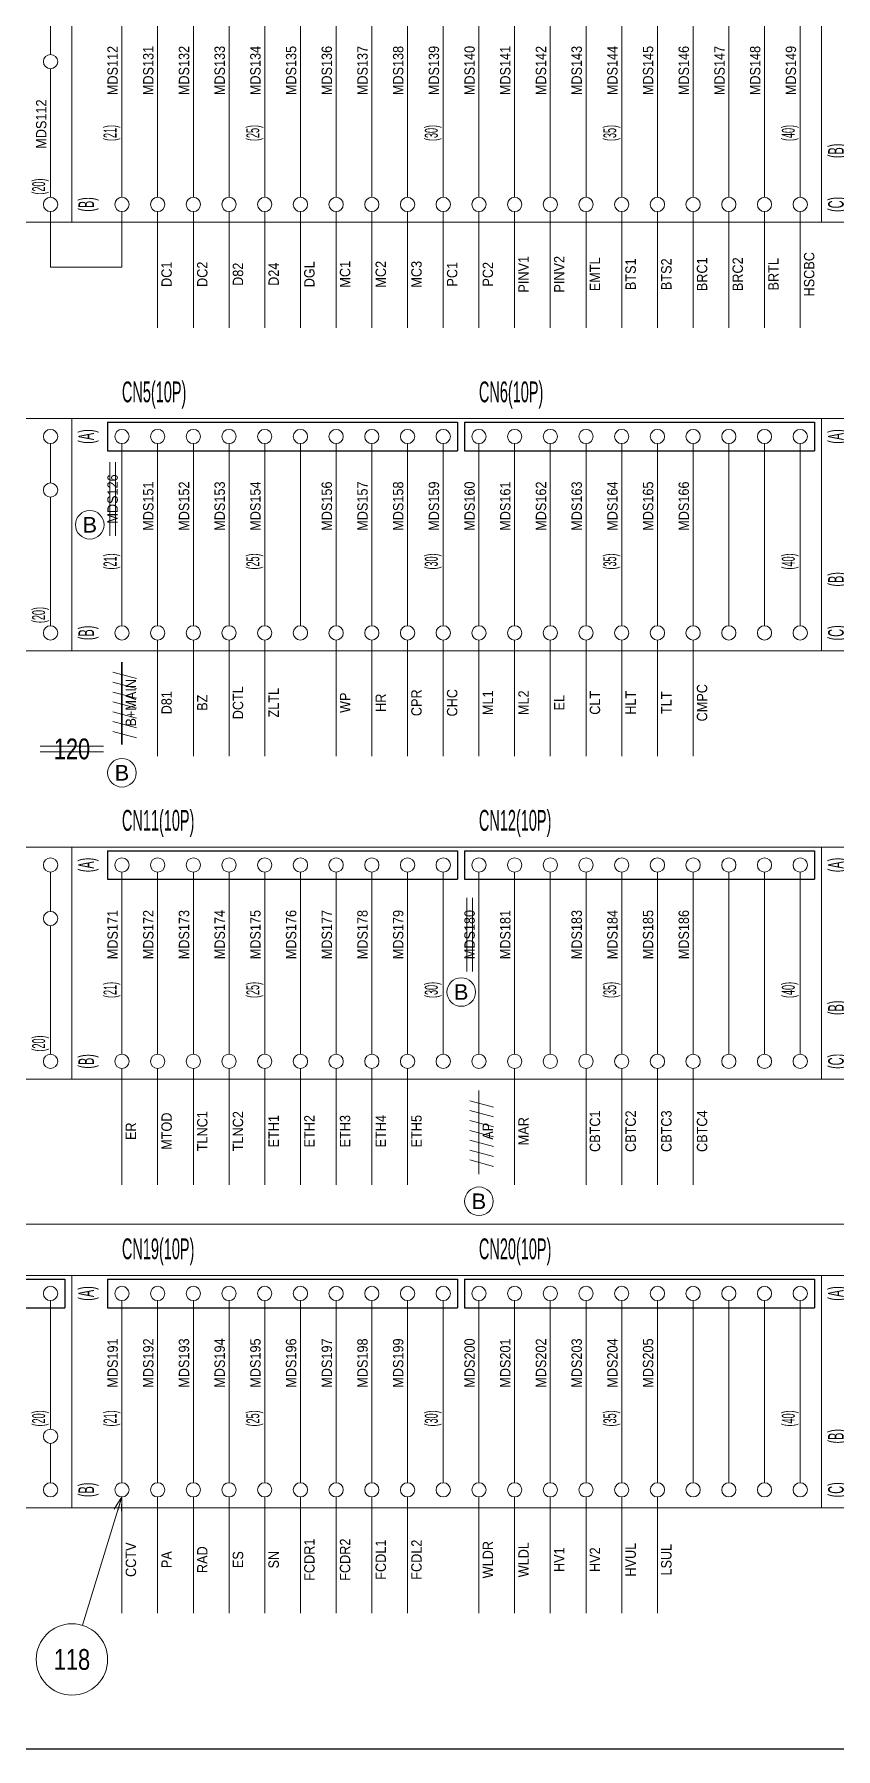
# Model space of a CAD drawing. Header units: millimetres. Extents: x 10 to 832, y 7 to 590.
# Drawn here: x 204.7 to 317, y 15 to 255.1 of the extents above; entities that cross this region are included whole.
import ezdxf
from ezdxf.enums import TextEntityAlignment as Align

# ---------------------------------------------------------------- set-up
doc = ezdxf.new("R2010")
doc.units = ezdxf.units.MM
doc.linetypes.add('DASHDOT', pattern=[25.3, 12.7, -6.3, 0, -6.3])
for name, color, linetype in [('GR1_02', 7, 'Continuous'), ('GR1_03', 7, 'Continuous'), ('GR1_04', 7, 'Continuous'), ('GR1_05', 7, 'Continuous'), ('GR1_15', 7, 'Continuous'), ('図面枠B6M', 7, 'Continuous')]:
    doc.layers.add(name, color=color, linetype=linetype)
doc.styles.add('HG丸ｺﾞｼｯｸM-PRO', font='')
doc.styles.get('HG丸ｺﾞｼｯｸM-PRO').set_extended_font_data('HG丸ｺﾞｼｯｸM-PRO')

# ---------------------------------------------------------------- blocks, each defined once
blk = doc.blocks.new('BLKF023')
at = {"layer": '図面枠B6M', "color": 2, "linetype": 'Continuous', "lineweight": 25}
blk.add_line((9.5, 15), (831.5, 15), dxfattribs=at)
blk = doc.blocks.new('BLKF113')
at = {"layer": 'GR1_03', "color": 2, "linetype": 'Continuous', "lineweight": 25}
for p, q in [((215, 200.75), (264, 200.75)), ((215, 200.75), (215, 196.75)), ((264, 200.75), (264, 196.75)), ((215, 196.75), (264, 196.75))]:
    blk.add_line(p, q, dxfattribs=at)
blk = doc.blocks.new('BLKF114')
at = {"layer": 'GR1_03', "color": 2, "linetype": 'Continuous', "lineweight": 25}
for p, q in [((265, 200.75), (314, 200.75)), ((265, 200.75), (265, 196.75)), ((314, 200.75), (314, 196.75)), ((265, 196.75), (314, 196.75))]:
    blk.add_line(p, q, dxfattribs=at)
blk = doc.blocks.new('BLKF115')
at = {"layer": 'GR1_03', "color": 2, "linetype": 'Continuous', "lineweight": 25}
for p, q in [((215, 140.75), (264, 140.75)), ((215, 140.75), (215, 136.75)), ((264, 140.75), (264, 136.75)), ((215, 136.75), (264, 136.75))]:
    blk.add_line(p, q, dxfattribs=at)
blk = doc.blocks.new('BLKF116')
at = {"layer": 'GR1_03', "color": 2, "linetype": 'Continuous', "lineweight": 25}
for p, q in [((265, 140.75), (314, 140.75)), ((265, 140.75), (265, 136.75)), ((314, 140.75), (314, 136.75)), ((265, 136.75), (314, 136.75))]:
    blk.add_line(p, q, dxfattribs=at)
blk = doc.blocks.new('BLKF117')
at = {"layer": 'GR1_03', "color": 2, "linetype": 'Continuous', "lineweight": 25}
for p, q in [((215, 80.75), (264, 80.75)), ((215, 80.75), (215, 76.75)), ((264, 80.75), (264, 76.75)), ((215, 76.75), (264, 76.75))]:
    blk.add_line(p, q, dxfattribs=at)
blk = doc.blocks.new('BLKF118')
at = {"layer": 'GR1_03', "color": 2, "linetype": 'Continuous', "lineweight": 25}
for p, q in [((265, 80.75), (314, 80.75)), ((265, 80.75), (265, 76.75)), ((314, 80.75), (314, 76.75)), ((265, 76.75), (314, 76.75))]:
    blk.add_line(p, q, dxfattribs=at)
blk = doc.blocks.new('FXTIP_ARROW_S')
at = {"color": 0, "linetype": 'Continuous', "lineweight": -2}
for q in [(-1, 0), (-0.97, 0.26), (-0.97, -0.26)]:
    blk.add_line((0, 0), q, dxfattribs=at)
blk = doc.blocks.new('BLKF123')
at = {"layer": 'GR1_03', "color": 2, "linetype": 'Continuous', "lineweight": 25}
for p, q in [((160, 80.75), (209, 80.75)), ((160, 80.75), (160, 76.75)), ((209, 80.75), (209, 76.75)), ((160, 76.75), (209, 76.75))]:
    blk.add_line(p, q, dxfattribs=at)
blk = doc.blocks.new('BLKF309')
at = {"layer": 'GR1_02', "color": 4, "linetype": 'Continuous', "lineweight": 13}
for p, q in [((315, 81.25), (210, 81.25)), ((210, 48.75), (210, 81.25)), ((315, 48.75), (315, 81.25)), ((217, 52.25), (217, 77.75)), ((222, 52.25), (222, 77.75)), ((227, 52.25), (227, 77.75)), ((232, 52.25), (232, 77.75)), ((237, 52.25), (237, 77.75)), ((242, 52.25), (242, 77.75)), ((247, 52.25), (247, 77.75)), ((252, 52.25), (252, 77.75)), ((257, 52.25), (257, 77.75)), ((262, 52.25), (262, 77.75)), ((267, 52.25), (267, 77.75)), ((272, 52.25), (272, 77.75)), ((277, 52.25), (277, 77.75)), ((282, 52.25), (282, 77.75)), ((287, 52.25), (287, 77.75)), ((292, 52.25), (292, 77.75)), ((297, 52.25), (297, 77.75)), ((302, 52.25), (302, 77.75)), ((307, 52.25), (307, 77.75)), ((312, 52.25), (312, 77.75)), ((315, 48.75), (210, 48.75))]:
    blk.add_line(p, q, dxfattribs=at)
for centre in [(217, 78.75), (222, 78.75), (227, 78.75), (232, 78.75), (237, 78.75), (242, 78.75), (247, 78.75), (252, 78.75), (257, 78.75), (262, 78.75), (267, 78.75), (272, 78.75), (277, 78.75), (282, 78.75), (287, 78.75), (292, 78.75), (297, 78.75), (302, 78.75), (307, 78.75), (312, 78.75), (217, 51.25), (222, 51.25), (227, 51.25), (232, 51.25), (237, 51.25), (242, 51.25), (247, 51.25), (252, 51.25), (257, 51.25), (262, 51.25), (267, 51.25), (272, 51.25), (277, 51.25), (282, 51.25), (287, 51.25), (292, 51.25), (297, 51.25), (302, 51.25), (307, 51.25), (312, 51.25)]:
    blk.add_circle(centre, 1, dxfattribs=at)
at = {"layer": 'GR1_02', "color": 3, "linetype": 'Continuous', "lineweight": 35, "style": 'HG丸ｺﾞｼｯｸM-PRO'}
for s, height, width, p in [('(A)', 2.182, 0.522521, (212, 78.75)), ('(21)', 1.818, 0.521214, (215.33, 61.25)), ('(25)', 1.818, 0.521214, (235.33, 61.25)), ('(30)', 1.818, 0.521214, (260.33, 61.25)), ('(35)', 1.818, 0.521214, (285.33, 61.25)), ('(40)', 1.818, 0.521214, (310.33, 61.25)), ('(B)', 2.182, 0.521304, (212, 51.25))]:
    blk.add_text(s, height=height, rotation=90, dxfattribs=dict(at, width=width)).set_placement(p, align=Align.MIDDLE_CENTER)
blk = doc.blocks.new('BLKF310')
at = {"layer": 'GR1_02', "color": 4, "linetype": 'Continuous', "lineweight": 13}
for p, q in [((210, 81.25), (105, 81.25)), ((105, 48.75), (105, 81.25)), ((210, 48.75), (210, 81.25)), ((112, 59.75), (112, 77.75)), ((117, 59.75), (117, 77.75)), ((122, 59.75), (122, 77.75)), ((127, 59.75), (127, 77.75)), ((132, 59.75), (132, 77.75)), ((137, 59.75), (137, 77.75)), ((142, 59.75), (142, 77.75)), ((147, 59.75), (147, 77.75)), ((152, 59.75), (152, 77.75)), ((157, 59.75), (157, 77.75)), ((162, 59.75), (162, 77.75)), ((167, 59.75), (167, 77.75)), ((172, 59.75), (172, 77.75)), ((177, 59.75), (177, 77.75)), ((182, 59.75), (182, 77.75)), ((187, 59.75), (187, 77.75)), ((192, 59.75), (192, 77.75)), ((197, 59.75), (197, 77.75)), ((202, 59.75), (202, 77.75)), ((207, 59.75), (207, 77.75)), ((112, 57.75), (112, 52.25)), ((117, 57.75), (117, 52.25)), ((122, 57.75), (122, 52.25)), ((127, 57.75), (127, 52.25)), ((132, 57.75), (132, 52.25)), ((137, 57.75), (137, 52.25)), ((142, 57.75), (142, 52.25)), ((147, 57.75), (147, 52.25)), ((152, 57.75), (152, 52.25)), ((157, 57.75), (157, 52.25)), ((162, 57.75), (162, 52.25)), ((167, 57.75), (167, 52.25)), ((172, 57.75), (172, 52.25)), ((177, 57.75), (177, 52.25)), ((182, 57.75), (182, 52.25)), ((187, 57.75), (187, 52.25)), ((192, 57.75), (192, 52.25)), ((197, 57.75), (197, 52.25)), ((202, 57.75), (202, 52.25)), ((207, 57.75), (207, 52.25)), ((210, 48.75), (105, 48.75))]:
    blk.add_line(p, q, dxfattribs=at)
for centre in [(112, 78.75), (117, 78.75), (122, 78.75), (127, 78.75), (132, 78.75), (137, 78.75), (142, 78.75), (147, 78.75), (152, 78.75), (157, 78.75), (162, 78.75), (167, 78.75), (172, 78.75), (177, 78.75), (182, 78.75), (187, 78.75), (192, 78.75), (197, 78.75), (202, 78.75), (207, 78.75), (112, 58.75), (117, 58.75), (122, 58.75), (127, 58.75), (132, 58.75), (137, 58.75), (142, 58.75), (147, 58.75), (152, 58.75), (157, 58.75), (162, 58.75), (167, 58.75), (172, 58.75), (177, 58.75), (182, 58.75), (187, 58.75), (192, 58.75), (197, 58.75), (202, 58.75), (207, 58.75), (112, 51.25), (117, 51.25), (122, 51.25), (127, 51.25), (132, 51.25), (137, 51.25), (142, 51.25), (147, 51.25), (152, 51.25), (157, 51.25), (162, 51.25), (167, 51.25), (172, 51.25), (177, 51.25), (182, 51.25), (187, 51.25), (192, 51.25), (197, 51.25), (202, 51.25), (207, 51.25)]:
    blk.add_circle(centre, 1, dxfattribs=at)
at = {"layer": 'GR1_02', "color": 3, "linetype": 'Continuous', "lineweight": 35, "style": 'HG丸ｺﾞｼｯｸM-PRO'}
for s, height, width, p in [('(A)', 2.182, 0.522521, (107, 78.75)), ('(1)', 1.818, 0.521222, (110.33, 61.25)), ('(5)', 1.818, 0.521222, (130.42, 61.25)), ('(10)', 1.818, 0.521214, (155.33, 61.25)), ('(15)', 1.818, 0.521214, (180.42, 61.25)), ('(20)', 1.818, 0.521214, (205.33, 61.25)), ('(B)', 2.182, 0.521304, (107, 58.75)), ('(C)', 2.182, 0.52136, (107, 51.25))]:
    blk.add_text(s, height=height, rotation=90, dxfattribs=dict(at, width=width)).set_placement(p, align=Align.MIDDLE_CENTER)
blk = doc.blocks.new('BLKF312')
at = {"layer": 'GR1_02', "color": 4, "linetype": 'Continuous', "lineweight": 13}
for p, q in [((370, 81.25), (315, 81.25)), ((315, 48.75), (315, 81.25)), ((370, 48.75), (370, 81.25)), ((322, 59.75), (322, 77.75)), ((327, 59.75), (327, 77.75)), ((332, 59.75), (332, 77.75)), ((337, 59.75), (337, 77.75)), ((342, 59.75), (342, 77.75)), ((347, 59.75), (347, 77.75)), ((352, 59.75), (352, 77.75)), ((357, 59.75), (357, 77.75)), ((362, 59.75), (362, 77.75)), ((367, 59.75), (367, 77.75)), ((322, 57.75), (322, 52.25)), ((327, 57.75), (327, 52.25)), ((332, 57.75), (332, 52.25)), ((337, 57.75), (337, 52.25)), ((342, 57.75), (342, 52.25)), ((347, 57.75), (347, 52.25)), ((352, 57.75), (352, 52.25)), ((357, 57.75), (357, 52.25)), ((362, 57.75), (362, 52.25)), ((367, 57.75), (367, 52.25)), ((370, 48.75), (315, 48.75))]:
    blk.add_line(p, q, dxfattribs=at)
for centre in [(322, 78.75), (327, 78.75), (332, 78.75), (337, 78.75), (342, 78.75), (347, 78.75), (352, 78.75), (357, 78.75), (362, 78.75), (367, 78.75), (322, 58.75), (327, 58.75), (332, 58.75), (337, 58.75), (342, 58.75), (347, 58.75), (352, 58.75), (357, 58.75), (362, 58.75), (367, 58.75), (322, 51.25), (327, 51.25), (332, 51.25), (337, 51.25), (342, 51.25), (347, 51.25), (352, 51.25), (357, 51.25), (362, 51.25), (367, 51.25)]:
    blk.add_circle(centre, 1, dxfattribs=at)
at = {"layer": 'GR1_02', "color": 3, "linetype": 'Continuous', "lineweight": 35, "style": 'HG丸ｺﾞｼｯｸM-PRO'}
for s, height, width, p in [('(A)', 2.182, 0.522521, (317, 78.75)), ('(41)', 1.818, 0.521214, (320.33, 61.25)), ('(45)', 1.818, 0.521214, (340.42, 61.25)), ('(50)', 1.818, 0.521214, (365.33, 61.25)), ('(B)', 2.182, 0.521304, (317, 58.75)), ('(C)', 2.182, 0.52136, (317, 51.25))]:
    blk.add_text(s, height=height, rotation=90, dxfattribs=dict(at, width=width)).set_placement(p, align=Align.MIDDLE_CENTER)
blk = doc.blocks.new('BLKF307')
at = {"layer": 'GR1_02', "color": 4, "linetype": 'Continuous', "lineweight": 13}
for name in ['BLKF310', 'BLKF309', 'BLKF312']:
    blk.add_blockref(name, (0, 0), dxfattribs=at)
blk = doc.blocks.new('BLKF322')
at = {"layer": 'GR1_02', "color": 4, "linetype": 'Continuous', "lineweight": 13}
for p, q in [((105, 168.75), (105, 201.25)), ((210, 201.25), (105, 201.25)), ((210, 168.75), (210, 201.25)), ((112, 192.25), (112, 197.75)), ((117, 192.25), (117, 197.75)), ((122, 192.25), (122, 197.75)), ((127, 192.25), (127, 197.75)), ((132, 192.25), (132, 197.75)), ((137, 192.25), (137, 197.75)), ((142, 192.25), (142, 197.75)), ((147, 192.25), (147, 197.75)), ((152, 192.25), (152, 197.75)), ((157, 192.25), (157, 197.75)), ((162, 192.25), (162, 197.75)), ((167, 192.25), (167, 197.75)), ((172, 192.25), (172, 197.75)), ((177, 192.25), (177, 197.75)), ((182, 192.25), (182, 197.75)), ((187, 192.25), (187, 197.75)), ((192, 192.25), (192, 197.75)), ((197, 192.25), (197, 197.75)), ((202, 192.25), (202, 197.75)), ((207, 192.25), (207, 197.75)), ((112, 190.25), (112, 172.25)), ((117, 190.25), (117, 172.25)), ((122, 190.25), (122, 172.25)), ((127, 190.25), (127, 172.25)), ((132, 190.25), (132, 172.25)), ((137, 190.25), (137, 172.25)), ((142, 190.25), (142, 172.25)), ((147, 190.25), (147, 172.25)), ((152, 190.25), (152, 172.25)), ((157, 190.25), (157, 172.25)), ((162, 190.25), (162, 172.25)), ((167, 190.25), (167, 172.25)), ((172, 190.25), (172, 172.25)), ((177, 190.25), (177, 172.25)), ((182, 190.25), (182, 172.25)), ((187, 190.25), (187, 172.25)), ((192, 190.25), (192, 172.25)), ((197, 190.25), (197, 172.25)), ((202, 190.25), (202, 172.25)), ((207, 190.25), (207, 172.25)), ((210, 168.75), (105, 168.75))]:
    blk.add_line(p, q, dxfattribs=at)
for centre in [(112, 198.75), (117, 198.75), (122, 198.75), (127, 198.75), (132, 198.75), (137, 198.75), (142, 198.75), (147, 198.75), (152, 198.75), (157, 198.75), (162, 198.75), (167, 198.75), (172, 198.75), (177, 198.75), (182, 198.75), (187, 198.75), (192, 198.75), (197, 198.75), (202, 198.75), (207, 198.75), (112, 191.25), (117, 191.25), (122, 191.25), (127, 191.25), (132, 191.25), (137, 191.25), (142, 191.25), (147, 191.25), (152, 191.25), (157, 191.25), (162, 191.25), (167, 191.25), (172, 191.25), (177, 191.25), (182, 191.25), (187, 191.25), (192, 191.25), (197, 191.25), (202, 191.25), (207, 191.25), (112, 171.25), (117, 171.25), (122, 171.25), (127, 171.25), (132, 171.25), (137, 171.25), (142, 171.25), (147, 171.25), (152, 171.25), (157, 171.25), (162, 171.25), (167, 171.25), (172, 171.25), (177, 171.25), (182, 171.25), (187, 171.25), (192, 171.25), (197, 171.25), (202, 171.25), (207, 171.25)]:
    blk.add_circle(centre, 1, dxfattribs=at)
at = {"layer": 'GR1_02', "color": 3, "linetype": 'Continuous', "lineweight": 35, "style": 'HG丸ｺﾞｼｯｸM-PRO'}
for s, height, width, p in [('(A)', 2.182, 0.522521, (107, 198.75)), ('(B)', 2.182, 0.521304, (107, 191.25)), ('(1)', 1.818, 0.521222, (110.33, 173.75)), ('(5)', 1.818, 0.521222, (130.33, 173.75)), ('(10)', 1.818, 0.521214, (155.33, 173.75)), ('(15)', 1.818, 0.521214, (180.33, 173.75)), ('(20)', 1.818, 0.521214, (205.33, 173.75)), ('(C)', 2.182, 0.52136, (107, 171.25))]:
    blk.add_text(s, height=height, rotation=90, dxfattribs=dict(at, width=width)).set_placement(p, align=Align.MIDDLE_CENTER)
blk = doc.blocks.new('BLKF323')
at = {"layer": 'GR1_02', "color": 4, "linetype": 'Continuous', "lineweight": 13}
for p, q in [((315, 201.25), (210, 201.25)), ((210, 168.75), (210, 201.25)), ((315, 168.75), (315, 201.25)), ((217, 172.25), (217, 197.75)), ((222, 172.25), (222, 197.75)), ((227, 172.25), (227, 197.75)), ((232, 172.25), (232, 197.75)), ((237, 172.25), (237, 197.75)), ((242, 172.25), (242, 197.75)), ((247, 172.25), (247, 197.75)), ((252, 172.25), (252, 197.75)), ((257, 172.25), (257, 197.75)), ((262, 172.25), (262, 197.75)), ((267, 172.25), (267, 197.75)), ((272, 172.25), (272, 197.75)), ((277, 172.25), (277, 197.75)), ((282, 172.25), (282, 197.75)), ((287, 172.25), (287, 197.75)), ((292, 172.25), (292, 197.75)), ((297, 172.25), (297, 197.75)), ((302, 172.25), (302, 197.75)), ((307, 172.25), (307, 197.75)), ((312, 172.25), (312, 197.75)), ((315, 168.75), (210, 168.75))]:
    blk.add_line(p, q, dxfattribs=at)
for centre in [(217, 198.75), (222, 198.75), (227, 198.75), (232, 198.75), (237, 198.75), (242, 198.75), (247, 198.75), (252, 198.75), (257, 198.75), (262, 198.75), (267, 198.75), (272, 198.75), (277, 198.75), (282, 198.75), (287, 198.75), (292, 198.75), (297, 198.75), (302, 198.75), (307, 198.75), (312, 198.75), (217, 171.25), (222, 171.25), (227, 171.25), (232, 171.25), (237, 171.25), (242, 171.25), (247, 171.25), (252, 171.25), (257, 171.25), (262, 171.25), (267, 171.25), (272, 171.25), (277, 171.25), (282, 171.25), (287, 171.25), (292, 171.25), (297, 171.25), (302, 171.25), (307, 171.25), (312, 171.25)]:
    blk.add_circle(centre, 1, dxfattribs=at)
at = {"layer": 'GR1_02', "color": 3, "linetype": 'Continuous', "lineweight": 35, "style": 'HG丸ｺﾞｼｯｸM-PRO'}
for s, height, width, p in [('(A)', 2.182, 0.522521, (212, 198.75)), ('(21)', 1.818, 0.521214, (215.33, 181.25)), ('(25)', 1.818, 0.521214, (235.33, 181.25)), ('(30)', 1.818, 0.521214, (260.33, 181.25)), ('(35)', 1.818, 0.521214, (285.33, 181.25)), ('(40)', 1.818, 0.521214, (310.33, 181.25)), ('(B)', 2.182, 0.521304, (212, 171.25))]:
    blk.add_text(s, height=height, rotation=90, dxfattribs=dict(at, width=width)).set_placement(p, align=Align.MIDDLE_CENTER)
blk = doc.blocks.new('BLKF324')
at = {"layer": 'GR1_02', "color": 4, "linetype": 'Continuous', "lineweight": 13}
for p, q in [((410, 201.25), (315, 201.25)), ((315, 168.75), (315, 201.25)), ((410, 168.75), (410, 201.25)), ((322, 179.75), (322, 197.75)), ((327, 179.75), (327, 197.75)), ((332, 179.75), (332, 197.75)), ((337, 179.75), (337, 197.75)), ((342, 179.75), (342, 197.75)), ((347, 179.75), (347, 197.75)), ((352, 179.75), (352, 197.75)), ((357, 179.75), (357, 197.75)), ((362, 179.75), (362, 197.75)), ((367, 179.75), (367, 197.75)), ((372, 179.75), (372, 197.75)), ((377, 179.75), (377, 197.75)), ((382, 179.75), (382, 197.75)), ((387, 179.75), (387, 197.75)), ((392, 179.75), (392, 197.75)), ((397, 179.75), (397, 197.75)), ((402, 179.75), (402, 197.75)), ((407, 179.75), (407, 197.75)), ((322, 177.75), (322, 172.25)), ((327, 177.75), (327, 172.25)), ((332, 177.75), (332, 172.25)), ((337, 177.75), (337, 172.25)), ((342, 177.75), (342, 172.25)), ((347, 177.75), (347, 172.25)), ((352, 177.75), (352, 172.25)), ((357, 177.75), (357, 172.25)), ((362, 177.75), (362, 172.25)), ((367, 177.75), (367, 172.25)), ((372, 177.75), (372, 172.25)), ((377, 177.75), (377, 172.25)), ((382, 177.75), (382, 172.25)), ((387, 177.75), (387, 172.25)), ((392, 177.75), (392, 172.25)), ((397, 177.75), (397, 172.25)), ((402, 177.75), (402, 172.25)), ((407, 177.75), (407, 172.25)), ((410, 168.75), (315, 168.75))]:
    blk.add_line(p, q, dxfattribs=at)
for centre in [(322, 198.75), (327, 198.75), (332, 198.75), (337, 198.75), (342, 198.75), (347, 198.75), (352, 198.75), (357, 198.75), (362, 198.75), (367, 198.75), (372, 198.75), (377, 198.75), (382, 198.75), (387, 198.75), (392, 198.75), (397, 198.75), (402, 198.75), (407, 198.75), (322, 178.75), (327, 178.75), (332, 178.75), (337, 178.75), (342, 178.75), (347, 178.75), (352, 178.75), (357, 178.75), (362, 178.75), (367, 178.75), (372, 178.75), (377, 178.75), (382, 178.75), (387, 178.75), (392, 178.75), (397, 178.75), (402, 178.75), (407, 178.75), (322, 171.25), (327, 171.25), (332, 171.25), (337, 171.25), (342, 171.25), (347, 171.25), (352, 171.25), (357, 171.25), (362, 171.25), (367, 171.25), (372, 171.25), (377, 171.25), (382, 171.25), (387, 171.25), (392, 171.25), (397, 171.25), (402, 171.25), (407, 171.25)]:
    blk.add_circle(centre, 1, dxfattribs=at)
at = {"layer": 'GR1_02', "color": 3, "linetype": 'Continuous', "lineweight": 35, "style": 'HG丸ｺﾞｼｯｸM-PRO'}
for s, height, width, p in [('(A)', 2.182, 0.522521, (317, 198.75)), ('(41)', 1.818, 0.521214, (320.33, 181.25)), ('(45)', 1.818, 0.521214, (340.42, 181.25)), ('(50)', 1.818, 0.521214, (365.33, 181.25)), ('(55)', 1.818, 0.521214, (390.42, 181.25)), ('(58)', 1.818, 0.521214, (405.33, 181.25)), ('(B)', 2.182, 0.521304, (317, 178.75)), ('(C)', 2.182, 0.52136, (317, 171.25))]:
    blk.add_text(s, height=height, rotation=90, dxfattribs=dict(at, width=width)).set_placement(p, align=Align.MIDDLE_CENTER)
blk = doc.blocks.new('BLKF320')
at = {"layer": 'GR1_02', "color": 4, "linetype": 'Continuous', "lineweight": 13}
for name in ['BLKF322', 'BLKF323', 'BLKF324']:
    blk.add_blockref(name, (0, 0), dxfattribs=at)
blk = doc.blocks.new('BLKF328')
at = {"layer": 'GR1_02', "color": 4, "linetype": 'Continuous', "lineweight": 13}
for p, q in [((105, 108.75), (105, 141.25)), ((210, 141.25), (105, 141.25)), ((210, 108.75), (210, 141.25)), ((112, 132.25), (112, 137.75)), ((117, 132.25), (117, 137.75)), ((122, 132.25), (122, 137.75)), ((127, 132.25), (127, 137.75)), ((132, 132.25), (132, 137.75)), ((137, 132.25), (137, 137.75)), ((142, 132.25), (142, 137.75)), ((147, 132.25), (147, 137.75)), ((152, 132.25), (152, 137.75)), ((157, 132.25), (157, 137.75)), ((162, 132.25), (162, 137.75)), ((167, 132.25), (167, 137.75)), ((172, 132.25), (172, 137.75)), ((177, 132.25), (177, 137.75)), ((182, 132.25), (182, 137.75)), ((187, 132.25), (187, 137.75)), ((192, 132.25), (192, 137.75)), ((197, 132.25), (197, 137.75)), ((202, 132.25), (202, 137.75)), ((207, 132.25), (207, 137.75)), ((112, 130.25), (112, 112.25)), ((117, 130.25), (117, 112.25)), ((122, 130.25), (122, 112.25)), ((127, 130.25), (127, 112.25)), ((132, 130.25), (132, 112.25)), ((137, 130.25), (137, 112.25)), ((142, 130.25), (142, 112.25)), ((147, 130.25), (147, 112.25)), ((152, 130.25), (152, 112.25)), ((157, 130.25), (157, 112.25)), ((162, 130.25), (162, 112.25)), ((167, 130.25), (167, 112.25)), ((172, 130.25), (172, 112.25)), ((177, 130.25), (177, 112.25)), ((182, 130.25), (182, 112.25)), ((187, 130.25), (187, 112.25)), ((192, 130.25), (192, 112.25)), ((197, 130.25), (197, 112.25)), ((202, 130.25), (202, 112.25)), ((207, 130.25), (207, 112.25)), ((210, 108.75), (105, 108.75))]:
    blk.add_line(p, q, dxfattribs=at)
for centre in [(112, 138.75), (117, 138.75), (122, 138.75), (127, 138.75), (132, 138.75), (137, 138.75), (142, 138.75), (147, 138.75), (152, 138.75), (157, 138.75), (162, 138.75), (167, 138.75), (172, 138.75), (177, 138.75), (182, 138.75), (187, 138.75), (192, 138.75), (197, 138.75), (202, 138.75), (207, 138.75), (112, 131.25), (117, 131.25), (122, 131.25), (127, 131.25), (132, 131.25), (137, 131.25), (142, 131.25), (147, 131.25), (152, 131.25), (157, 131.25), (162, 131.25), (167, 131.25), (172, 131.25), (177, 131.25), (182, 131.25), (187, 131.25), (192, 131.25), (197, 131.25), (202, 131.25), (207, 131.25), (112, 111.25), (117, 111.25), (122, 111.25), (127, 111.25), (132, 111.25), (137, 111.25), (142, 111.25), (147, 111.25), (152, 111.25), (157, 111.25), (162, 111.25), (167, 111.25), (172, 111.25), (177, 111.25), (182, 111.25), (187, 111.25), (192, 111.25), (197, 111.25), (202, 111.25), (207, 111.25)]:
    blk.add_circle(centre, 1, dxfattribs=at)
at = {"layer": 'GR1_02', "color": 3, "linetype": 'Continuous', "lineweight": 35, "style": 'HG丸ｺﾞｼｯｸM-PRO'}
for s, height, width, p in [('(A)', 2.182, 0.522521, (107, 138.75)), ('(B)', 2.182, 0.521304, (107, 131.25)), ('(1)', 1.818, 0.521222, (110.33, 113.75)), ('(5)', 1.818, 0.521222, (130.33, 113.75)), ('(10)', 1.818, 0.521214, (155.33, 113.75)), ('(15)', 1.818, 0.521214, (180.33, 113.75)), ('(20)', 1.818, 0.521214, (205.33, 113.75)), ('(C)', 2.182, 0.52136, (107, 111.25))]:
    blk.add_text(s, height=height, rotation=90, dxfattribs=dict(at, width=width)).set_placement(p, align=Align.MIDDLE_CENTER)
blk = doc.blocks.new('BLKF329')
at = {"layer": 'GR1_02', "color": 4, "linetype": 'Continuous', "lineweight": 13}
for p, q in [((315, 141.25), (210, 141.25)), ((210, 108.75), (210, 141.25)), ((315, 108.75), (315, 141.25)), ((217, 112.25), (217, 137.75)), ((222, 112.25), (222, 137.75)), ((227, 112.25), (227, 137.75)), ((232, 112.25), (232, 137.75)), ((237, 112.25), (237, 137.75)), ((242, 112.25), (242, 137.75)), ((247, 112.25), (247, 137.75)), ((252, 112.25), (252, 137.75)), ((257, 112.25), (257, 137.75)), ((262, 112.25), (262, 137.75)), ((267, 112.25), (267, 137.75)), ((272, 112.25), (272, 137.75)), ((277, 112.25), (277, 137.75)), ((282, 112.25), (282, 137.75)), ((287, 112.25), (287, 137.75)), ((292, 112.25), (292, 137.75)), ((297, 112.25), (297, 137.75)), ((302, 112.25), (302, 137.75)), ((307, 112.25), (307, 137.75)), ((312, 112.25), (312, 137.75)), ((315, 108.75), (210, 108.75))]:
    blk.add_line(p, q, dxfattribs=at)
for centre in [(217, 138.75), (222, 138.75), (227, 138.75), (232, 138.75), (237, 138.75), (242, 138.75), (247, 138.75), (252, 138.75), (257, 138.75), (262, 138.75), (267, 138.75), (272, 138.75), (277, 138.75), (282, 138.75), (287, 138.75), (292, 138.75), (297, 138.75), (302, 138.75), (307, 138.75), (312, 138.75), (217, 111.25), (222, 111.25), (227, 111.25), (232, 111.25), (237, 111.25), (242, 111.25), (247, 111.25), (252, 111.25), (257, 111.25), (262, 111.25), (267, 111.25), (272, 111.25), (277, 111.25), (282, 111.25), (287, 111.25), (292, 111.25), (297, 111.25), (302, 111.25), (307, 111.25), (312, 111.25)]:
    blk.add_circle(centre, 1, dxfattribs=at)
at = {"layer": 'GR1_02', "color": 3, "linetype": 'Continuous', "lineweight": 35, "style": 'HG丸ｺﾞｼｯｸM-PRO'}
for s, height, width, p in [('(A)', 2.182, 0.522521, (212, 138.75)), ('(21)', 1.818, 0.521214, (215.33, 121.25)), ('(25)', 1.818, 0.521214, (235.33, 121.25)), ('(30)', 1.818, 0.521214, (260.33, 121.25)), ('(35)', 1.818, 0.521214, (285.33, 121.25)), ('(40)', 1.818, 0.521214, (310.33, 121.25)), ('(B)', 2.182, 0.521304, (212, 111.25))]:
    blk.add_text(s, height=height, rotation=90, dxfattribs=dict(at, width=width)).set_placement(p, align=Align.MIDDLE_CENTER)
blk = doc.blocks.new('BLKF330')
at = {"layer": 'GR1_02', "color": 4, "linetype": 'Continuous', "lineweight": 13}
for p, q in [((410, 141.25), (315, 141.25)), ((315, 108.75), (315, 141.25)), ((410, 108.75), (410, 141.25)), ((322, 119.75), (322, 137.75)), ((327, 119.75), (327, 137.75)), ((332, 119.75), (332, 137.75)), ((337, 119.75), (337, 137.75)), ((342, 119.75), (342, 137.75)), ((347, 119.75), (347, 137.75)), ((352, 119.75), (352, 137.75)), ((357, 119.75), (357, 137.75)), ((362, 119.75), (362, 137.75)), ((367, 119.75), (367, 137.75)), ((372, 119.75), (372, 137.75)), ((377, 119.75), (377, 137.75)), ((382, 119.75), (382, 137.75)), ((387, 119.75), (387, 137.75)), ((392, 119.75), (392, 137.75)), ((397, 119.75), (397, 137.75)), ((402, 119.75), (402, 137.75)), ((407, 119.75), (407, 137.75)), ((322, 117.75), (322, 112.25)), ((327, 117.75), (327, 112.25)), ((332, 117.75), (332, 112.25)), ((337, 117.75), (337, 112.25)), ((342, 117.75), (342, 112.25)), ((347, 117.75), (347, 112.25)), ((352, 117.75), (352, 112.25)), ((357, 117.75), (357, 112.25)), ((362, 117.75), (362, 112.25)), ((367, 117.75), (367, 112.25)), ((372, 117.75), (372, 112.25)), ((377, 117.75), (377, 112.25)), ((382, 117.75), (382, 112.25)), ((387, 117.75), (387, 112.25)), ((392, 117.75), (392, 112.25)), ((397, 117.75), (397, 112.25)), ((402, 117.75), (402, 112.25)), ((407, 117.75), (407, 112.25)), ((410, 108.75), (315, 108.75))]:
    blk.add_line(p, q, dxfattribs=at)
for centre in [(322, 138.75), (327, 138.75), (332, 138.75), (337, 138.75), (342, 138.75), (347, 138.75), (352, 138.75), (357, 138.75), (362, 138.75), (367, 138.75), (372, 138.75), (377, 138.75), (382, 138.75), (387, 138.75), (392, 138.75), (397, 138.75), (402, 138.75), (407, 138.75), (322, 118.75), (327, 118.75), (332, 118.75), (337, 118.75), (342, 118.75), (347, 118.75), (352, 118.75), (357, 118.75), (362, 118.75), (367, 118.75), (372, 118.75), (377, 118.75), (382, 118.75), (387, 118.75), (392, 118.75), (397, 118.75), (402, 118.75), (407, 118.75), (322, 111.25), (327, 111.25), (332, 111.25), (337, 111.25), (342, 111.25), (347, 111.25), (352, 111.25), (357, 111.25), (362, 111.25), (367, 111.25), (372, 111.25), (377, 111.25), (382, 111.25), (387, 111.25), (392, 111.25), (397, 111.25), (402, 111.25), (407, 111.25)]:
    blk.add_circle(centre, 1, dxfattribs=at)
at = {"layer": 'GR1_02', "color": 3, "linetype": 'Continuous', "lineweight": 35, "style": 'HG丸ｺﾞｼｯｸM-PRO'}
for s, height, width, p in [('(A)', 2.182, 0.522521, (317, 138.75)), ('(41)', 1.818, 0.521214, (320.33, 121.25)), ('(45)', 1.818, 0.521214, (340.42, 121.25)), ('(50)', 1.818, 0.521214, (365.33, 121.25)), ('(55)', 1.818, 0.521214, (390.42, 121.25)), ('(58)', 1.818, 0.521214, (405.33, 121.25)), ('(B)', 2.182, 0.521304, (317, 118.75)), ('(C)', 2.182, 0.52136, (317, 111.25))]:
    blk.add_text(s, height=height, rotation=90, dxfattribs=dict(at, width=width)).set_placement(p, align=Align.MIDDLE_CENTER)
blk = doc.blocks.new('BLKF326')
at = {"layer": 'GR1_02', "color": 4, "linetype": 'Continuous', "lineweight": 13}
for name in ['BLKF328', 'BLKF329', 'BLKF330']:
    blk.add_blockref(name, (0, 0), dxfattribs=at)
blk = doc.blocks.new('BLKF335')
at = {"layer": 'GR1_02', "color": 4, "linetype": 'Continuous', "lineweight": 13}
for p, q in [((105, 228.75), (105, 261.25)), ((210, 261.25), (105, 261.25)), ((210, 228.75), (210, 261.25)), ((112, 252.25), (112, 257.75)), ((117, 252.25), (117, 257.75)), ((122, 252.25), (122, 257.75)), ((127, 252.25), (127, 257.75)), ((132, 252.25), (132, 257.75)), ((137, 252.25), (137, 257.75)), ((142, 252.25), (142, 257.75)), ((147, 252.25), (147, 257.75)), ((152, 252.25), (152, 257.75)), ((157, 252.25), (157, 257.75)), ((162, 252.25), (162, 257.75)), ((167, 252.25), (167, 257.75)), ((172, 252.25), (172, 257.75)), ((177, 252.25), (177, 257.75)), ((182, 252.25), (182, 257.75)), ((187, 252.25), (187, 257.75)), ((192, 252.25), (192, 257.75)), ((197, 252.25), (197, 257.75)), ((202, 252.25), (202, 257.75)), ((207, 252.25), (207, 257.75)), ((112, 250.25), (112, 232.25)), ((117, 250.25), (117, 232.25)), ((122, 250.25), (122, 232.25)), ((127, 250.25), (127, 232.25)), ((132, 250.25), (132, 232.25)), ((137, 250.25), (137, 232.25)), ((142, 250.25), (142, 232.25)), ((147, 250.25), (147, 232.25)), ((152, 250.25), (152, 232.25)), ((157, 250.25), (157, 232.25)), ((162, 250.25), (162, 232.25)), ((167, 250.25), (167, 232.25)), ((172, 250.25), (172, 232.25)), ((177, 250.25), (177, 232.25)), ((182, 250.25), (182, 232.25)), ((187, 250.25), (187, 232.25)), ((192, 250.25), (192, 232.25)), ((197, 250.25), (197, 232.25)), ((202, 250.25), (202, 232.25)), ((207, 250.25), (207, 232.25)), ((210, 228.75), (105, 228.75))]:
    blk.add_line(p, q, dxfattribs=at)
for centre in [(112, 258.75), (117, 258.75), (122, 258.75), (127, 258.75), (132, 258.75), (137, 258.75), (142, 258.75), (147, 258.75), (152, 258.75), (157, 258.75), (162, 258.75), (167, 258.75), (172, 258.75), (177, 258.75), (182, 258.75), (187, 258.75), (192, 258.75), (197, 258.75), (202, 258.75), (207, 258.75), (112, 251.25), (117, 251.25), (122, 251.25), (127, 251.25), (132, 251.25), (137, 251.25), (142, 251.25), (147, 251.25), (152, 251.25), (157, 251.25), (162, 251.25), (167, 251.25), (172, 251.25), (177, 251.25), (182, 251.25), (187, 251.25), (192, 251.25), (197, 251.25), (202, 251.25), (207, 251.25), (112, 231.25), (117, 231.25), (122, 231.25), (127, 231.25), (132, 231.25), (137, 231.25), (142, 231.25), (147, 231.25), (152, 231.25), (157, 231.25), (162, 231.25), (167, 231.25), (172, 231.25), (177, 231.25), (182, 231.25), (187, 231.25), (192, 231.25), (197, 231.25), (202, 231.25), (207, 231.25)]:
    blk.add_circle(centre, 1, dxfattribs=at)
at = {"layer": 'GR1_02', "color": 3, "linetype": 'Continuous', "lineweight": 35, "style": 'HG丸ｺﾞｼｯｸM-PRO'}
for s, height, width, p in [('(A)', 2.182, 0.522521, (107, 258.75)), ('(B)', 2.182, 0.521304, (107, 251.25)), ('(1)', 1.818, 0.521222, (110.33, 233.75)), ('(5)', 1.818, 0.521222, (130.33, 233.75)), ('(10)', 1.818, 0.521214, (155.33, 233.75)), ('(15)', 1.818, 0.521214, (180.33, 233.75)), ('(20)', 1.818, 0.521214, (205.33, 233.75)), ('(C)', 2.182, 0.52136, (107, 231.25))]:
    blk.add_text(s, height=height, rotation=90, dxfattribs=dict(at, width=width)).set_placement(p, align=Align.MIDDLE_CENTER)
blk = doc.blocks.new('BLKF336')
at = {"layer": 'GR1_02', "color": 4, "linetype": 'Continuous', "lineweight": 13}
for p, q in [((315, 261.25), (210, 261.25)), ((210, 228.75), (210, 261.25)), ((315, 228.75), (315, 261.25)), ((217, 232.25), (217, 257.75)), ((222, 232.25), (222, 257.75)), ((227, 232.25), (227, 257.75)), ((232, 232.25), (232, 257.75)), ((237, 232.25), (237, 257.75)), ((242, 232.25), (242, 257.75)), ((247, 232.25), (247, 257.75)), ((252, 232.25), (252, 257.75)), ((257, 232.25), (257, 257.75)), ((262, 232.25), (262, 257.75)), ((267, 232.25), (267, 257.75)), ((272, 232.25), (272, 257.75)), ((277, 232.25), (277, 257.75)), ((282, 232.25), (282, 257.75)), ((287, 232.25), (287, 257.75)), ((292, 232.25), (292, 257.75)), ((297, 232.25), (297, 257.75)), ((302, 232.25), (302, 257.75)), ((307, 232.25), (307, 257.75)), ((312, 232.25), (312, 257.75)), ((315, 228.75), (210, 228.75))]:
    blk.add_line(p, q, dxfattribs=at)
for centre in [(217, 258.75), (222, 258.75), (227, 258.75), (232, 258.75), (237, 258.75), (242, 258.75), (247, 258.75), (252, 258.75), (257, 258.75), (262, 258.75), (267, 258.75), (272, 258.75), (277, 258.75), (282, 258.75), (287, 258.75), (292, 258.75), (297, 258.75), (302, 258.75), (307, 258.75), (312, 258.75), (217, 231.25), (222, 231.25), (227, 231.25), (232, 231.25), (237, 231.25), (242, 231.25), (247, 231.25), (252, 231.25), (257, 231.25), (262, 231.25), (267, 231.25), (272, 231.25), (277, 231.25), (282, 231.25), (287, 231.25), (292, 231.25), (297, 231.25), (302, 231.25), (307, 231.25), (312, 231.25)]:
    blk.add_circle(centre, 1, dxfattribs=at)
at = {"layer": 'GR1_02', "color": 3, "linetype": 'Continuous', "lineweight": 35, "style": 'HG丸ｺﾞｼｯｸM-PRO'}
for s, height, width, p in [('(A)', 2.182, 0.522521, (212, 258.75)), ('(21)', 1.818, 0.521214, (215.33, 241.25)), ('(25)', 1.818, 0.521214, (235.33, 241.25)), ('(30)', 1.818, 0.521214, (260.33, 241.25)), ('(35)', 1.818, 0.521214, (285.33, 241.25)), ('(40)', 1.818, 0.521214, (310.33, 241.25)), ('(B)', 2.182, 0.521304, (212, 231.25))]:
    blk.add_text(s, height=height, rotation=90, dxfattribs=dict(at, width=width)).set_placement(p, align=Align.MIDDLE_CENTER)
blk = doc.blocks.new('BLKF338')
at = {"layer": 'GR1_02', "color": 4, "linetype": 'Continuous', "lineweight": 13}
for p, q in [((395, 261.25), (315, 261.25)), ((315, 228.75), (315, 261.25)), ((395, 228.75), (395, 261.25)), ((322, 239.75), (322, 257.75)), ((327, 239.75), (327, 257.75)), ((332, 239.75), (332, 257.75)), ((337, 239.75), (337, 257.75)), ((342, 239.75), (342, 257.75)), ((347, 239.75), (347, 257.75)), ((352, 239.75), (352, 257.75)), ((357, 239.75), (357, 257.75)), ((362, 239.75), (362, 257.75)), ((367, 239.75), (367, 257.75)), ((372, 239.75), (372, 257.75)), ((377, 239.75), (377, 257.75)), ((382, 239.75), (382, 257.75)), ((387, 239.75), (387, 257.75)), ((392, 239.75), (392, 257.75)), ((322, 237.75), (322, 232.25)), ((327, 237.75), (327, 232.25)), ((332, 237.75), (332, 232.25)), ((337, 237.75), (337, 232.25)), ((342, 237.75), (342, 232.25)), ((347, 237.75), (347, 232.25)), ((352, 237.75), (352, 232.25)), ((357, 237.75), (357, 232.25)), ((362, 237.75), (362, 232.25)), ((367, 237.75), (367, 232.25)), ((372, 237.75), (372, 232.25)), ((377, 237.75), (377, 232.25)), ((382, 237.75), (382, 232.25)), ((387, 237.75), (387, 232.25)), ((392, 237.75), (392, 232.25)), ((395, 228.75), (315, 228.75))]:
    blk.add_line(p, q, dxfattribs=at)
for centre in [(322, 258.75), (327, 258.75), (332, 258.75), (337, 258.75), (342, 258.75), (347, 258.75), (352, 258.75), (357, 258.75), (362, 258.75), (367, 258.75), (372, 258.75), (377, 258.75), (382, 258.75), (387, 258.75), (392, 258.75), (322, 238.75), (327, 238.75), (332, 238.75), (337, 238.75), (342, 238.75), (347, 238.75), (352, 238.75), (357, 238.75), (362, 238.75), (367, 238.75), (372, 238.75), (377, 238.75), (382, 238.75), (387, 238.75), (392, 238.75), (322, 231.25), (327, 231.25), (332, 231.25), (337, 231.25), (342, 231.25), (347, 231.25), (352, 231.25), (357, 231.25), (362, 231.25), (367, 231.25), (372, 231.25), (377, 231.25), (382, 231.25), (387, 231.25), (392, 231.25)]:
    blk.add_circle(centre, 1, dxfattribs=at)
at = {"layer": 'GR1_02', "color": 3, "linetype": 'Continuous', "lineweight": 35, "style": 'HG丸ｺﾞｼｯｸM-PRO'}
for s, height, width, p in [('(A)', 2.182, 0.522521, (317, 258.75)), ('(41)', 1.818, 0.521214, (320.33, 241.25)), ('(45)', 1.818, 0.521214, (340.42, 241.25)), ('(50)', 1.818, 0.521214, (365.33, 241.25)), ('(55)', 1.818, 0.521214, (390.42, 241.25)), ('(B)', 2.182, 0.521304, (317, 238.75)), ('(C)', 2.182, 0.52136, (317, 231.25))]:
    blk.add_text(s, height=height, rotation=90, dxfattribs=dict(at, width=width)).set_placement(p, align=Align.MIDDLE_CENTER)
blk = doc.blocks.new('BLKF334')
at = {"layer": 'GR1_02', "color": 4, "linetype": 'Continuous', "lineweight": 13}
for name in ['BLKF335', 'BLKF336', 'BLKF338']:
    blk.add_blockref(name, (0, 0), dxfattribs=at)
blk = doc.blocks.new('BLKF346')
at = {"layer": 'GR1_05', "color": 4, "linetype": 'Continuous', "lineweight": 13}
blk.add_circle((217, 151.66), 2, dxfattribs=at)
at = {"layer": 'GR1_05', "color": 4, "linetype": 'Continuous', "lineweight": 13, "style": 'HG丸ｺﾞｼｯｸM-PRO', "width": 1.04272}
blk.add_text('B', height=2.18, dxfattribs=at).set_placement((217, 151.66), align=Align.MIDDLE_CENTER)
blk = doc.blocks.new('BLKF347')
at = {"layer": 'GR1_05', "color": 4, "linetype": 'Continuous', "lineweight": 13}
blk.add_circle((212.5, 186.39), 2, dxfattribs=at)
at = {"layer": 'GR1_05', "color": 4, "linetype": 'Continuous', "lineweight": 13, "style": 'HG丸ｺﾞｼｯｸM-PRO', "width": 1.04272}
blk.add_text('B', height=2.18, dxfattribs=at).set_placement((212.5, 186.39), align=Align.MIDDLE_CENTER)
blk = doc.blocks.new('BLKF349')
at = {"layer": 'GR1_05', "color": 4, "linetype": 'Continuous', "lineweight": 13}
blk.add_circle((264.52, 120.96), 2, dxfattribs=at)
at = {"layer": 'GR1_05', "color": 4, "linetype": 'Continuous', "lineweight": 13, "style": 'HG丸ｺﾞｼｯｸM-PRO', "width": 1.04272}
blk.add_text('B', height=2.18, dxfattribs=at).set_placement((264.52, 120.96), align=Align.MIDDLE_CENTER)
blk = doc.blocks.new('BLKF350')
at = {"layer": 'GR1_05', "color": 4, "linetype": 'Continuous', "lineweight": 13}
blk.add_circle((267, 91.66), 2, dxfattribs=at)
at = {"layer": 'GR1_05', "color": 4, "linetype": 'Continuous', "lineweight": 13, "style": 'HG丸ｺﾞｼｯｸM-PRO', "width": 1.04272}
blk.add_text('B', height=2.18, dxfattribs=at).set_placement((267, 91.66), align=Align.MIDDLE_CENTER)

msp = doc.modelspace()

# ---------------------------------------------------------------- linework, layer by layer
at = {"layer": 'GR1_02', "color": 4, "linetype": 'Continuous', "lineweight": 13}
msp.add_line((207, 222.47), (217, 222.47), dxfattribs=at)
at = {"layer": 'GR1_03', "color": 4, "linetype": 'Continuous', "lineweight": 13}
for p, q in [((207, 230.25), (207, 222.47)), ((217, 230.25), (217, 222.47)), ((222, 230.25), (222, 213.97)), ((227, 230.25), (227, 213.97)), ((232, 230.25), (232, 213.97)), ((237, 230.25), (237, 213.97)), ((242, 230.25), (242, 213.97)), ((247, 230.25), (247, 213.97)), ((252, 230.25), (252, 213.97)), ((257, 230.25), (257, 213.97)), ((262, 230.25), (262, 213.97)), ((267, 230.25), (267, 213.97)), ((272, 230.25), (272, 213.97)), ((277, 230.25), (277, 213.97)), ((282, 230.25), (282, 213.97)), ((287, 230.25), (287, 213.97)), ((292, 230.25), (292, 213.97)), ((297, 230.25), (297, 213.97)), ((302, 230.25), (302, 213.97)), ((307, 230.25), (307, 213.97)), ((312, 230.25), (312, 213.97)), ((222, 170.25), (222, 153.97)), ((227, 170.25), (227, 153.97)), ((232, 170.25), (232, 153.97)), ((237, 170.25), (237, 153.97)), ((247, 170.25), (247, 153.97)), ((252, 170.25), (252, 153.97)), ((257, 170.25), (257, 153.97)), ((262, 170.25), (262, 153.97)), ((267, 170.25), (267, 153.97)), ((272, 170.25), (272, 153.97)), ((277, 170.25), (277, 153.97)), ((282, 170.25), (282, 153.97)), ((287, 170.25), (287, 153.97)), ((292, 170.25), (292, 153.97)), ((297, 170.25), (297, 153.97)), ((217, 110.25), (217, 93.97)), ((222, 110.25), (222, 93.97)), ((227, 110.25), (227, 93.97)), ((232, 110.25), (232, 93.97)), ((237, 110.25), (237, 93.97)), ((242, 110.25), (242, 93.97)), ((247, 110.25), (247, 93.97)), ((252, 110.25), (252, 93.97)), ((257, 110.25), (257, 93.97)), ((272, 110.25), (272, 93.97)), ((282, 110.25), (282, 93.97)), ((287, 110.25), (287, 93.97)), ((292, 110.25), (292, 93.97)), ((297, 110.25), (297, 93.97)), ((112, 88.47), (452, 88.47)), ((217, 50.25), (217, 33.97)), ((222, 50.25), (222, 33.97)), ((227, 50.25), (227, 33.97)), ((232, 50.25), (232, 33.97)), ((237, 50.25), (237, 33.97)), ((242, 50.25), (242, 33.97)), ((247, 50.25), (247, 33.97)), ((252, 50.25), (252, 33.97)), ((257, 50.25), (257, 33.97)), ((267, 50.25), (267, 33.97)), ((272, 50.25), (272, 33.97)), ((277, 50.25), (277, 33.97)), ((282, 50.25), (282, 33.97)), ((287, 50.25), (287, 33.97)), ((292, 50.25), (292, 33.97))]:
    msp.add_line(p, q, dxfattribs=at)
at = {"layer": 'GR1_05', "color": 4, "linetype": 'Continuous', "lineweight": 13}
for p, q in [((215.29, 184.84), (215.29, 195.16)), ((216.09, 184.84), (216.09, 195.16)), ((219.06, 164.86), (215.73, 165.74)), ((219.06, 163.47), (215.73, 164.36)), ((219.06, 162.09), (215.73, 162.97)), ((219.06, 160.7), (215.73, 161.59)), ((219.06, 159.32), (215.73, 160.2)), ((219.06, 157.94), (215.73, 158.82)), ((219.06, 156.55), (215.73, 157.44)), ((205.56, 155.4), (214.44, 155.4)), ((205.56, 154.6), (214.44, 154.6)), ((265.29, 123.84), (265.29, 134.16)), ((266.09, 123.84), (266.09, 134.16)), ((269.06, 104.86), (265.73, 105.74)), ((267, 107.15), (267, 95.44)), ((269.06, 103.47), (265.73, 104.36)), ((269.06, 102.09), (265.73, 102.97)), ((269.06, 100.7), (265.73, 101.59)), ((269.06, 99.32), (265.73, 100.2)), ((269.06, 97.94), (265.73, 98.82)), ((269.06, 96.55), (265.73, 97.44))]:
    msp.add_line(p, q, dxfattribs=at)
at = {"layer": 'GR1_05', "color": 3, "linetype": 'DASHDOT', "lineweight": 35}
msp.add_line((217, 167.15), (217, 155.62), dxfattribs=at)
at = {"layer": 'GR1_15', "color": 4, "linetype": 'Continuous', "lineweight": 13}
msp.add_line((217, 50.25), (211.47, 32.28), dxfattribs=at)
msp.add_circle((210, 27.5), 5, dxfattribs=at)

# ---------------------------------------------------------------- block references
at = {"layer": 'GR1_02', "color": 4, "linetype": 'Continuous', "lineweight": 13}
for name in ['BLKF334', 'BLKF320', 'BLKF326', 'BLKF307']:
    msp.add_blockref(name, (0, 0), dxfattribs=at)
at = {"layer": 'GR1_03', "color": 2, "linetype": 'Continuous', "lineweight": 25}
for name in ['BLKF113', 'BLKF114', 'BLKF115', 'BLKF116', 'BLKF123', 'BLKF117', 'BLKF118']:
    msp.add_blockref(name, (0, 0), dxfattribs=at)
at = {"layer": 'GR1_05', "color": 4, "linetype": 'Continuous', "lineweight": 13}
for name in ['BLKF347', 'BLKF346', 'BLKF349', 'BLKF350']:
    msp.add_blockref(name, (0, 0), dxfattribs=at)
at = {"layer": 'GR1_15', "color": 4, "linetype": 'Continuous', "lineweight": 13, "xscale": 2, "yscale": 2, "rotation": 72.89727103094819}
msp.add_blockref('FXTIP_ARROW_S', (217, 50.25), dxfattribs=at)
at = {"layer": '図面枠B6M', "color": 4, "linetype": 'Continuous', "lineweight": 13}
msp.add_blockref('BLKF023', (0, 0), dxfattribs=at)

# ---------------------------------------------------------------- texts
at = {"layer": 'GR1_03', "color": 3, "linetype": 'Continuous', "lineweight": 35, "style": 'HG丸ｺﾞｼｯｸM-PRO'}
for s, width, p in [('CN5(10P)', 0.521586, (217, 205)), ('CN6(10P)', 0.521586, (267, 205)), ('CN11(10P)', 0.521538, (217, 145)), ('CN12(10P)', 0.521538, (267, 145)), ('CN19(10P)', 0.521538, (217, 85)), ('CN20(10P)', 0.521538, (267, 85))]:
    msp.add_text(s, height=2.909, dxfattribs=dict(at, width=width)).set_placement(p, align=Align.MIDDLE_LEFT)
at = {"layer": 'GR1_04', "color": 3, "linetype": 'Continuous', "lineweight": 35, "style": 'HG丸ｺﾞｼｯｸM-PRO'}
for s, width, p in [('MDS112', 0.911744, (215.69, 250)), ('MDS131', 0.911744, (220.69, 250)), ('MDS132', 0.911744, (225.69, 250)), ('MDS133', 0.911744, (230.69, 250)), ('MDS134', 0.911744, (235.69, 250)), ('MDS135', 0.911744, (240.69, 250)), ('MDS136', 0.911744, (245.69, 250)), ('MDS137', 0.911744, (250.69, 250)), ('MDS138', 0.911744, (255.69, 250)), ('MDS139', 0.911744, (260.69, 250)), ('MDS140', 0.911744, (265.69, 250)), ('MDS141', 0.911744, (270.69, 250)), ('MDS142', 0.911744, (275.69, 250)), ('MDS143', 0.911744, (280.69, 250)), ('MDS144', 0.911744, (285.69, 250)), ('MDS145', 0.911744, (290.69, 250)), ('MDS146', 0.911744, (295.69, 250)), ('MDS147', 0.911744, (300.69, 250)), ('MDS148', 0.911744, (305.69, 250)), ('MDS149', 0.911744, (310.69, 250)), ('MDS112', 0.911744, (205.69, 242.5)), ('PINV1', 0.912119, (273.25, 221.47)), ('PINV2', 0.912119, (278.25, 221.47)), ('EMTL', 0.913535, (283.25, 221.47)), ('BTS1', 0.912282, (288.25, 221.47)), ('BTS2', 0.912282, (293.25, 221.47)), ('BRC1', 0.912558, (298.25, 221.47)), ('BRC2', 0.912558, (303.25, 221.47)), ('BRTL', 0.9132, (308.25, 221.47)), ('HSCBC', 0.912312, (313.25, 221.47)), ('DC1', 0.911511, (223.25, 221.47)), ('DC2', 0.911511, (228.25, 221.47)), ('D82', 0.910898, (233.25, 221.47)), ('D24', 0.910898, (238.25, 221.47)), ('DGL', 0.911199, (243.25, 221.47)), ('MC1', 0.91267, (248.25, 221.47)), ('MC2', 0.91267, (253.25, 221.47)), ('MC3', 0.91267, (258.25, 221.47)), ('PC1', 0.911005, (263.25, 221.47)), ('PC2', 0.911005, (268.25, 221.47)), ('MDS151', 0.911744, (220.69, 189)), ('MDS152', 0.911744, (225.69, 189)), ('MDS153', 0.911744, (230.69, 189)), ('MDS154', 0.911744, (235.69, 189)), ('MDS156', 0.911744, (245.69, 189)), ('MDS157', 0.911744, (250.69, 189)), ('MDS158', 0.911744, (255.69, 189)), ('MDS159', 0.911744, (260.69, 189)), ('MDS160', 0.911744, (265.69, 189)), ('MDS161', 0.911744, (270.69, 189)), ('MDS162', 0.911744, (275.69, 189)), ('MDS163', 0.911744, (280.69, 189)), ('MDS164', 0.911744, (285.69, 189)), ('MDS165', 0.911744, (290.69, 189)), ('MDS166', 0.911744, (295.69, 189)), ('DCTL', 0.912358, (233.25, 161.47)), ('ZLTL', 0.913309, (238.25, 161.47)), ('CPR', 0.91228, (258.25, 161.47)), ('CHC', 0.912331, (263.25, 161.47)), ('CMPC', 0.91241, (298.25, 161.47)), ('D81', 0.910898, (223.25, 161.47)), ('BZ', 0.913871, (228.25, 161.47)), ('WP', 0.911341, (248.25, 161.47)), ('HR', 0.913165, (253.25, 161.47)), ('ML1', 0.912471, (268.25, 161.47)), ('ML2', 0.912471, (273.25, 161.47)), ('EL', 0.912814, (278.25, 161.47)), ('CLT', 0.912784, (283.25, 161.47)), ('HLT', 0.912528, (288.25, 161.47)), ('TLT', 0.913241, (293.25, 161.47)), ('MDS171', 0.911744, (215.69, 129)), ('MDS172', 0.911744, (220.69, 129)), ('MDS173', 0.911744, (225.69, 129)), ('MDS174', 0.911744, (230.69, 129)), ('MDS175', 0.911744, (235.69, 129)), ('MDS176', 0.911744, (240.69, 129)), ('MDS177', 0.911744, (245.69, 129)), ('MDS178', 0.911744, (250.69, 129)), ('MDS179', 0.911744, (255.69, 129)), ('MDS181', 0.911744, (270.69, 129)), ('MDS183', 0.911744, (280.69, 129)), ('MDS184', 0.911744, (285.69, 129)), ('MDS185', 0.911744, (290.69, 129)), ('MDS186', 0.911744, (295.69, 129)), ('MTOD', 0.912516, (223.25, 101.47)), ('TLNC1', 0.912176, (228.25, 101.47)), ('TLNC2', 0.912176, (233.25, 101.47)), ('ETH1', 0.912511, (238.25, 101.47)), ('ETH2', 0.912511, (243.25, 101.47)), ('ETH3', 0.912511, (248.25, 101.47)), ('ETH4', 0.912511, (253.25, 101.47)), ('ETH5', 0.912511, (258.25, 101.47)), ('MAR', 0.913843, (273.25, 101.47)), ('CBTC1', 0.912418, (283.25, 101.47)), ('CBTC2', 0.912418, (288.25, 101.47)), ('CBTC3', 0.912418, (293.25, 101.47)), ('CBTC4', 0.912418, (298.25, 101.47)), ('ER', 0.914168, (218.25, 101.47)), ('MDS191', 0.911744, (215.69, 69)), ('MDS192', 0.911744, (220.69, 69)), ('MDS193', 0.911744, (225.69, 69)), ('MDS194', 0.911744, (230.69, 69)), ('MDS195', 0.911744, (235.69, 69)), ('MDS196', 0.911744, (240.69, 69)), ('MDS197', 0.911744, (245.69, 69)), ('MDS198', 0.911744, (250.69, 69)), ('MDS199', 0.911744, (255.69, 69)), ('MDS200', 0.911744, (265.69, 69)), ('MDS201', 0.911744, (270.69, 69)), ('MDS202', 0.911744, (275.69, 69)), ('MDS203', 0.911744, (280.69, 69)), ('MDS204', 0.911744, (285.69, 69)), ('MDS205', 0.911744, (290.69, 69)), ('CCTV', 0.913086, (218.25, 41.47)), ('RAD', 0.912757, (228.25, 41.47)), ('FCDR1', 0.91232, (243.25, 41.47)), ('FCDR2', 0.91232, (248.25, 41.47)), ('FCDL1', 0.911777, (253.25, 41.47)), ('FCDL2', 0.911777, (258.25, 41.47)), ('WLDR', 0.912558, (268.25, 41.47)), ('WLDL', 0.911923, (273.25, 41.47)), ('HVUL', 0.912271, (288.25, 41.47)), ('LSUL', 0.911937, (293.25, 41.47)), ('PA', 0.911215, (223.25, 41.47)), ('ES', 0.912942, (233.25, 41.47)), ('SN', 0.912022, (238.25, 41.47)), ('HV1', 0.91204, (278.25, 41.47)), ('HV2', 0.91204, (283.25, 41.47))]:
    msp.add_text(s, height=1.455, rotation=90, dxfattribs=dict(at, width=width)).set_placement(p, align=Align.MIDDLE_CENTER)
at = {"layer": 'GR1_05', "color": 3, "linetype": 'Continuous', "lineweight": 35, "style": 'HG丸ｺﾞｼｯｸM-PRO'}
for s, height, rotation, width, p in [('MDS126', 1.455, 90, 0.911744, (215.69, 190)), ('B+MAIN', 1.455, 90, 0.913147, (218.25, 161.47)), ('120', 2.909, 0, 0.784542, (210, 155)), ('MDS180', 1.455, 90, 0.911744, (265.69, 129)), ('AP', 1.455, 90, 0.911215, (268.25, 101.47))]:
    msp.add_text(s, height=height, rotation=rotation, dxfattribs=dict(at, width=width)).set_placement(p, align=Align.MIDDLE_CENTER)
at = {"layer": 'GR1_15', "color": 3, "linetype": 'Continuous', "lineweight": 35, "style": 'HG丸ｺﾞｼｯｸM-PRO', "width": 0.784542}
msp.add_text('118', height=2.909, rotation=0, dxfattribs=at).set_placement((210, 27.5), align=Align.MIDDLE_CENTER)

doc.saveas('drawing.dxf')
